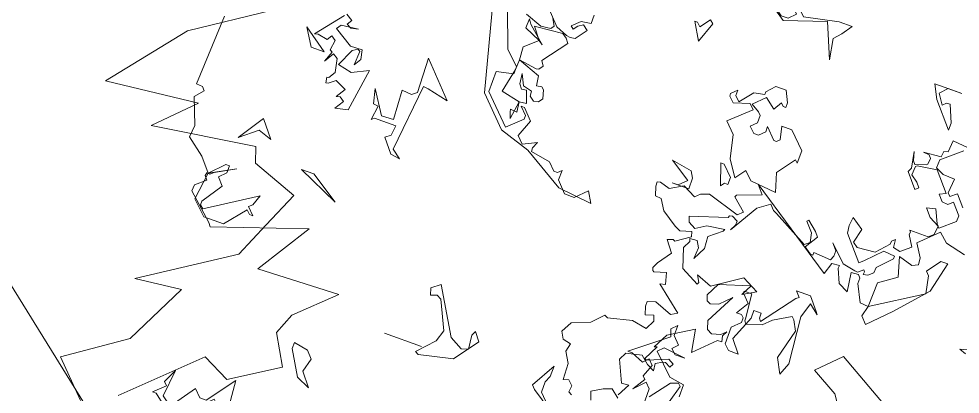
# Model space of a CAD drawing. Header units: metres. Extents: x -71 to 881, y -503 to 661.
# Drawn here: x 131.65 to 137.03, y 448.72 to 450.86 of the extents above; entities that cross this region are included whole.
import ezdxf

# ---------------------------------------------------------------- set-up
doc = ezdxf.new("R2010")
doc.units = ezdxf.units.M
doc.layers.add('04. Pisos', color=8, linetype='Continuous', lineweight=5)
doc.layers.add('ARBRE', color=100, linetype='Continuous', lineweight=13, true_color=0x00ff3f)

# ---------------------------------------------------------------- blocks, each defined once
blk = doc.blocks.new('WMF2', base_point=(0, 0.01))
at = {"color": 251, "lineweight": 0, "true_color": 0x636466}
for points in [[(222.26, -138.6), (222.84, -126.51), (221.75, -126.41), (221.24, -125.83), (222.46, -124.38), (220.76, -119.93), (220.93, -117.85), (217.92, -115.52), (216.01, -113.25), (211.75, -115.52), (215.09, -113.71), (215.69, -113.21), (216.23, -113.25), (216.29, -112.71), (215.78, -112.1), (217.44, -110.7), (217.53, -109.6), (213.13, -105.6), (212.64, -105.02), (197.13, -110.25), (202.88, -101.16), (188.84, -101.73), (195.03, -95.86), (196.4, -92.3), (193.55, -87.25), (201.48, -82.18), (206.17, -84.52), (217.5, -73.62)], [(215.12, -142.21), (227.2, -134.24), (237.13, -121.84), (221.43, -123.58), (227.53, -117.47), (210.08, -120.09), (209.21, -117.47), (201.41, -114.58), (204.04, -108.47), (206.64, -102.36), (221.47, -92.77), (213.62, -93.64), (218.84, -83.17), (228.67, -76.4), (223.08, -70.7)], [(211.1, -72.56), (210.01, -72.56), (208.8, -73.77), (211.73, -76.09), (212.35, -76.09), (210.51, -77.8), (211.1, -78.4), (210.01, -80.71), (210.51, -76.09), (208.8, -74.88), (205.88, -79.01), (204.66, -77.8), (203.56, -77.8), (200.04, -82.55), (199.42, -74.88), (201.73, -77.8), (202.34, -78.4), (210.51, -70.25), (210.01, -68.43), (211.1, -69.64), (211.1, -72.56), (211.1, -72.56)], [(103.35, -109.97), (106.1, -114.07), (110.61, -116.64), (106.84, -120.37), (96.77, -114.54)], [(99.66, -159.16), (102.89, -156.4), (103, -154.96), (101.56, -154.29), (99.54, -154.17), (99.73, -151.7), (99.31, -151.21), (98.26, -152.1), (96.65, -150.2)], [(93.76, -142.97), (97.21, -143.77), (98.75, -145.15), (101.81, -142.17), (100.48, -140.04), (100.32, -138.84), (101.34, -138.36), (103.76, -139.06), (102.79, -135.77), (105.69, -133.77), (105.82, -129.54), (107.25, -129.65), (108.74, -132.52), (108.73, -133.49), (109.15, -133.99), (110.39, -133.89), (109.93, -130.65), (111.62, -131.51), (112.63, -133.81), (112.58, -134.33), (113.9, -134.17), (114.51, -132.19), (129.81, -142.39), (128.59, -140.94), (132.57, -139.47), (132.73, -139.13), (130.53, -137.19), (131.32, -136.44), (136.79, -138.11), (138.2, -137.61), (139, -136.87), (141.22, -138.01), (143.41, -136.76), (145.13, -137.25), (145.63, -137.09), (145.6, -136.33), (145.13, -134.84), (144.07, -134.71), (142.97, -132.98), (140.36, -131.23), (139.36, -130.72), (137.49, -131.32), (137.22, -130.44), (139.58, -128.86), (139.92, -129.04), (140.84, -128.69), (139.42, -126.79), (141.03, -124.5), (141.52, -123.53), (141.36, -123.04), (141.12, -122.91), (139.13, -123.53), (138.58, -121.59), (139.52, -121.34), (135.03, -117.8), (136.15, -117.21), (139.1, -118.34), (140.49, -117.9), (140.5, -117.08), (140.06, -115.71), (138.68, -116.15), (138.33, -115.23), (139.13, -113.66), (141.69, -114.16), (145.74, -113.14), (146.33, -113.43), (148.12, -111.55), (151.13, -110.32), (152.08, -108.49), (151.44, -107.36), (150.04, -107.03), (150.34, -105.65), (149.29, -103.85), (149.18, -101.08), (148.29, -101.35), (147.47, -100.54), (147.61, -99.46), (147.03, -99.16)], [(143.7, -99.41), (144.2, -100.81), (142.43, -101.88), (141.01, -102.38), (139.61, -101.25)], [(139.77, -101.73), (138.66, -103.88), (139.89, -103.76), (141.57, -107.36), (140.9, -108.66), (138.27, -109.27), (136.88, -108.14), (135.58, -107.47), (135.77, -108.71), (134.62, -109.36), (134.22, -109.47), (133.26, -108.98), (132.92, -109.62), (133.89, -110.13), (137.3, -108.77), (137.63, -108.93), (136.36, -111.4), (136.84, -111.24), (135.54, -113.78), (131.42, -116.34), (130.72, -112.44), (127.35, -115.8), (126.6, -115.82), (126.85, -116.77), (126.37, -117.68), (127.17, -116.93), (128.65, -116.47), (129.55, -116.93), (129.96, -118.38), (127.38, -123.37), (129.16, -121.51), (130.54, -121.07), (131.19, -121.4), (131.54, -122.32), (130.4, -124.53), (125.18, -126.19), (126.16, -124.31), (123.96, -125.55), (126.75, -127), (131.48, -123.86), (134.15, -124.91), (133.52, -123.75), (133.68, -123.43), (136.79, -125.04), (137.86, -128.38), (137.23, -129.62), (137.38, -130.11), (136.11, -130.19), (135.51, -129.14), (135.65, -127.24), (134.56, -129.39), (134.72, -131.45), (132.62, -133.14), (132.44, -133.48), (135.45, -133.06), (137.16, -131.97), (138.4, -132.6), (138.75, -133.52), (132.62, -135.52), (132.46, -135.87), (131.99, -135.96), (131.01, -135.45), (131.05, -134.73), (131.55, -133.76), (128.65, -138.59), (126.7, -139.98), (125.97, -139.17), (125.32, -138.84), (119.23, -135.58), (118.45, -136.25), (118.79, -137.79), (120.16, -139.39), (119.88, -139.63), (118.23, -138.25), (117.58, -137.48), (118.99, -135.3), (117.81, -134.49), (117.3, -134.44), (117.31, -134.91), (114.32, -134.66), (114, -135.42), (113.97, -136.41), (114.88, -137.47), (112.09, -134.75), (109.9, -134.31), (109.39, -134.27), (108.55, -134.98), (108.32, -134.71), (108.41, -134.24), (107.65, -134.4), (106.82, -135.1), (106.74, -136.05), (104.54, -138.4), (104.55, -138.87), (106.51, -139.03), (108.95, -136.47), (109.72, -135.82), (113.14, -139.82), (113.34, -141.07), (113.17, -142.56), (111.11, -141.15), (111.72, -138.72), (110.83, -138.12), (107.79, -138.4), (105.92, -140.47), (105.88, -141), (105.33, -141.47), (105.18, -140.15), (103.95, -139.86), (102.35, -141.23), (103.5, -143.03), (103.41, -143.5), (103.65, -143.77), (100.39, -143.77), (99.59, -144.43), (99.47, -145.98), (101.18, -146.84), (102.3, -148.17), (100.78, -148.52), (99.7, -146.26), (99.24, -145.7), (96.84, -147.73), (96.81, -148.71), (98.38, -150.55), (99.16, -149.88), (100.2, -149.96), (101.09, -151.02), (100.03, -151.47), (102.77, -154.68), (106.07, -154.17), (106.29, -153.98), (106.42, -152.45), (105.24, -151.63), (104.58, -150.84), (105.14, -150.36), (107.17, -152.77), (106.84, -153.51), (107.36, -156.24), (106.96, -154.77), (106.52, -154.26), (104.73, -154.84), (104.51, -155.03), (104.42, -156.07), (104.84, -156.57), (105.88, -156.64), (102.86, -156.92), (102.73, -157.89), (102.04, -158.1), (101.88, -160.07), (98.36, -159.78)], [(193.06, -90.68), (193.06, -91.77), (190.63, -91.29), (189.54, -90.08), (190.15, -87.76), (188.32, -85.45), (190.63, -86.53), (193.06, -90.68), (193.06, -90.68)], [(135.25, -101.44), (135.25, -104.42), (136.12, -105.31), (137.8, -103.54), (136.47, -105.66), (136.93, -106.1), (136.12, -108.22), (136.93, -109.09), (137.8, -108.22), (139.92, -109.09), (140.71, -109.09), (134.81, -113.75), (135.25, -114.99), (134.37, -115.87), (134.37, -114.12), (133.14, -112.88), (134.02, -111.98), (133.14, -111.2), (131.46, -111.2), (135.25, -111.63), (136.12, -110.76), (132.71, -107.41), (130.14, -106.98), (130.14, -104.87)], [(131.46, -103.54), (130.59, -106.54), (131.03, -106.98), (132.27, -106.54), (134.81, -103.19)], [(151.83, -99.7), (151.83, -97.88), (149.53, -95.56), (153.05, -97.88), (153.66, -98.49), (151.35, -102.62), (151.35, -100.8), (151.83, -99.7), (151.83, -99.7)], [(173.74, -97.12), (171.08, -99.94), (170.47, -101.94), (172.73, -106.71), (173.49, -107.11), (174.53, -106.76), (174.92, -107.91), (173.5, -109.02), (168.96, -101.3), (166.77, -100.11), (165.62, -100.49), (165.9, -102.84), (165.52, -103.6), (164.39, -102.19), (167.39, -98.11), (173.12, -96.81), (173.74, -97.12), (173.74, -97.12)], [(173.09, -98.24), (179.55, -98.24), (173.09, -98.24), (173.09, -98.24)], [(216.62, -108.51), (216.01, -113.25), (213.7, -115.58), (213.1, -115.58), (213.1, -114.35), (214.19, -113.25), (213.1, -112.03), (215.41, -108.51), (215.41, -107.9), (214.8, -107.41), (206.64, -112.66), (207.25, -110.82), (207.86, -110.33), (206.64, -109.11), (207.25, -109.11), (207.86, -109.72), (210.77, -106.2), (214.19, -106.2), (216.62, -108.51), (216.62, -108.51)], [(115.75, -121.61), (116.64, -123.29), (117.08, -123.72), (119.97, -122.05), (121.3, -120.73), (123.86, -119.93), (125.08, -116.95), (123.4, -114.83), (125.08, -114.83), (125.96, -115.71), (125.96, -118.61), (124.64, -119.93), (124.64, -120.73), (125.08, -121.17), (125.96, -121.17), (124.64, -123.29), (125.96, -124.6), (125.96, -124.95), (124.64, -124.95), (124.21, -120.73), (124.21, -120.38), (123.86, -119.93), (123.4, -121.17), (123.4, -122.5), (122.09, -122.5), (122.09, -121.61), (121.74, -121.17), (117.52, -126.7), (117.08, -127.05), (117.87, -127.93), (115.4, -127.93), (113.63, -125.83), (113.28, -125.39), (114.96, -126.7), (115.75, -124.16), (114.96, -116.16), (115.75, -114.04), (117.08, -116.51), (115.75, -121.61), (115.75, -121.61)], [(194.63, -115.87), (201.7, -119.08), (199.51, -119.1), (194.63, -115.87), (194.63, -115.87)], [(88.02, -127.64), (89.18, -128.05), (81.01, -130.16)], [(208.1, -122), (210.46, -122.83), (213.34, -120.5), (210.43, -124.86), (208.1, -122), (208.1, -122)], [(105.82, -129.54), (97.54, -134.76), (98.14, -137.7), (98.75, -138.3), (97.05, -140.62), (95.83, -140.62), (97.05, -135.38), (101.69, -130.15), (105.21, -126.6), (106.3, -127.7), (105.82, -129.54), (105.82, -129.54)], [(190.5, -128.76), (189.64, -129.45), (189.46, -131.17), (193.19, -131.13), (193.65, -130.73), (193.32, -133.22), (194.17, -133.3), (194.78, -135.8), (192.24, -131.89), (190.15, -132.02), (190.49, -137.07), (188.78, -136.9), (187.93, -137.58), (188.18, -143.5), (182.86, -137.92), (186.5, -138.74), (187.36, -138.82), (188.57, -127.35), (187.03, -126.24), (188.66, -126.48), (190.5, -128.76), (190.5, -128.76)], [(167.53, -134.78), (172.77, -136.49), (177.52, -141.23), (181.55, -156.93)], [(181.05, -162.17), (176.31, -149.38), (174, -147.07), (174, -145.86), (176.91, -145.25), (176.91, -141.71), (172.29, -137.1), (169.85, -139.41), (169.85, -140.01), (171.07, -141.23), (170.45, -141.23), (168.76, -139.41), (169.85, -136.49), (168.76, -135.38), (166.44, -136.49), (166.93, -135.38), (166.93, -134.78), (163.52, -134.17), (162.29, -132.95), (161.69, -132.95), (161.08, -133.55), (161.08, -131.86), (159.38, -130.03), (157.67, -130.03), (155.85, -131.86), (154.74, -130.03), (160.6, -130.65), (167.53, -134.78), (167.53, -134.78)], [(198.96, -132.02), (199.76, -132.54), (200.36, -132.4), (199.38, -133.95), (201.26, -134.85), (202.39, -133.98), (202.72, -133.9), (202.93, -134.84), (202.59, -134.91), (201.88, -136.06), (202.37, -138.31), (203.19, -138.84), (204.17, -137.22), (203.51, -139.04), (203.93, -139.29), (203.69, -141.03), (204.43, -141.55), (204.96, -140.74), (206.69, -141.04), (207.29, -140.91), (203.63, -145.45)], [(203.34, -145.79), (202.2, -145.06), (202.72, -144.26), (201.92, -143.8), (200.66, -144.08), (203.6, -143.77), (204.12, -142.96), (200.96, -141), (198.96, -141.1), (198.59, -139.51), (199.36, -138.28), (199.2, -140.69), (199.61, -140.96), (200.47, -140.41), (201.83, -137.47), (199.42, -136.95), (196.65, -138.27), (197.74, -130.97), (199.93, -130.47), (198.96, -132.02), (198.96, -132.02)], [(140.36, -139.63), (140.36, -137.8), (143.28, -137.8), (142.18, -137.8), (140.97, -139.01), (144.49, -141.33), (140.97, -140.72), (140.36, -139.63), (140.36, -139.63)], [(134.49, -141.88), (134.49, -140.66), (135.1, -140.66), (135.58, -140.05), (136.81, -143.6), (136.19, -143.6), (134.49, -141.88), (134.49, -141.88)], [(172.09, -138.69), (172.45, -139.76), (172.53, -140.18), (171.42, -140.08), (171.62, -141.79), (170.39, -141.96), (171.14, -144.02), (171.94, -143.9), (172.54, -144.66), (172.74, -146.37), (171.85, -144.55), (170.26, -144.14), (170.19, -143.29), (169.43, -142.72), (168.61, -142.9), (168.09, -143.61), (168.48, -145.07), (168.92, -145.41), (169.79, -145.28), (170.04, -146.94), (173.91, -148.36), (170.8, -147.91), (170.41, -148.01), (169.9, -148.71), (170.41, -149.48), (167.33, -153.6), (167.88, -154.33), (168.63, -154.89), (173.09, -154.46), (173.45, -154.42), (171.93, -152.49), (171.21, -151.97), (174.13, -154.55), (174.64, -155.32)], [(175.4, -155.88), (172.47, -154.78), (170.8, -155.02), (170.42, -155.53), (171.04, -156.68)], [(173.33, -159.18), (169.98, -155.59), (167.94, -154.77), (167.31, -154.68), (166.44, -154.8), (165.01, -156.7), (165.95, -157.41), (166.73, -156.9), (167.3, -156.16), (167.79, -156.52), (166.47, -157.79), (164.8, -158.03), (164.79, -159.51)], [(174.64, -155.32), (174.73, -153.72), (171.93, -152.49), (174.04, -150.58), (173.91, -148.36), (173.97, -146.62), (174.86, -142.5), (171.62, -141.79), (172.09, -138.69), (172.09, -138.69)], [(208.87, -141.57), (204.74, -138.66), (207.06, -138.66), (208.87, -141.57), (208.87, -141.57)], [(132.52, -143.85), (133.8, -142.07), (135.57, -144.77), (136.49, -148.75), (138.25, -150.51), (134.73, -153.67), (135.57, -154.51), (138.25, -153.67), (139.17, -154.51), (139.17, -154.97), (138.25, -155.89), (138.25, -154.97), (137.42, -154.14), (135.57, -156.36), (133.8, -156.73), (133.8, -157.19), (132.52, -158.58), (130.73, -158.58), (129.81, -156.73), (129.81, -155.89), (130.27, -155.89), (130.73, -156.36), (131.57, -154.97), (133.35, -156.36), (135.2, -154.51), (133.8, -153.67), (133.35, -153.21), (133.35, -151.92), (134.27, -150.97), (133.35, -150.05), (132.52, -150.05), (131.57, -150.97), (131.57, -151.92), (129.81, -150.05), (129.35, -150.05), (128.88, -150.51), (129.35, -152.75), (127.59, -152.75), (124.91, -150.05), (124.91, -147.83), (125.36, -148.29), (127.59, -145.23), (126.66, -142.07), (131.11, -142.53), (132.52, -143.85), (132.52, -143.85)], [(105.63, -167.93), (106.73, -166.71), (105.63, -165.01), (105.03, -165.6), (104.42, -165.6), (103.21, -162.7), (103.21, -161.47), (106.73, -165.6), (107.95, -167.93), (103.21, -167.93), (105.63, -167.93), (105.63, -167.93)], [(147.09, -161.3), (148.81, -164.22), (148.31, -164.22), (147.7, -163.6), (146.47, -165.31), (145.88, -164.82), (147.09, -161.3), (147.09, -161.3)], [(135.09, -169.28), (136.91, -170.51), (138.01, -171.61), (135.68, -169.9), (134.47, -169.9), (133.38, -170.99), (135.68, -173.42), (135.68, -177.45), (134.47, -176.35), (131.54, -177.45), (135.09, -173.91), (132.16, -170.99), (126.32, -172.2), (124, -172.2), (125.23, -170.51), (126.32, -169.28), (125.71, -165.75), (128.13, -171.61), (135.09, -169.28), (135.09, -169.28)]]:
    blk.add_lwpolyline(points, dxfattribs=at)

msp = doc.modelspace()

# ---------------------------------------------------------------- linework, layer by layer
at = {"layer": '04. Pisos'}
msp.add_lwpolyline([(99.4478, 460.2291), (117.7052, 471.6518), (159.9869, 403.7849), (294.2163, 488.2213)], dxfattribs=at)

# ---------------------------------------------------------------- block references
at = {"layer": 'ARBRE', "color": 251, "lineweight": 5, "true_color": 0x636466, "xscale": 0.03451886634015593, "yscale": 0.03451886634015593, "zscale": 0.03451886634015593, "rotation": 160.1685466476646}
msp.add_blockref('WMF2', (138.4207, 443.7711), dxfattribs=at)

doc.saveas('drawing.dxf')
